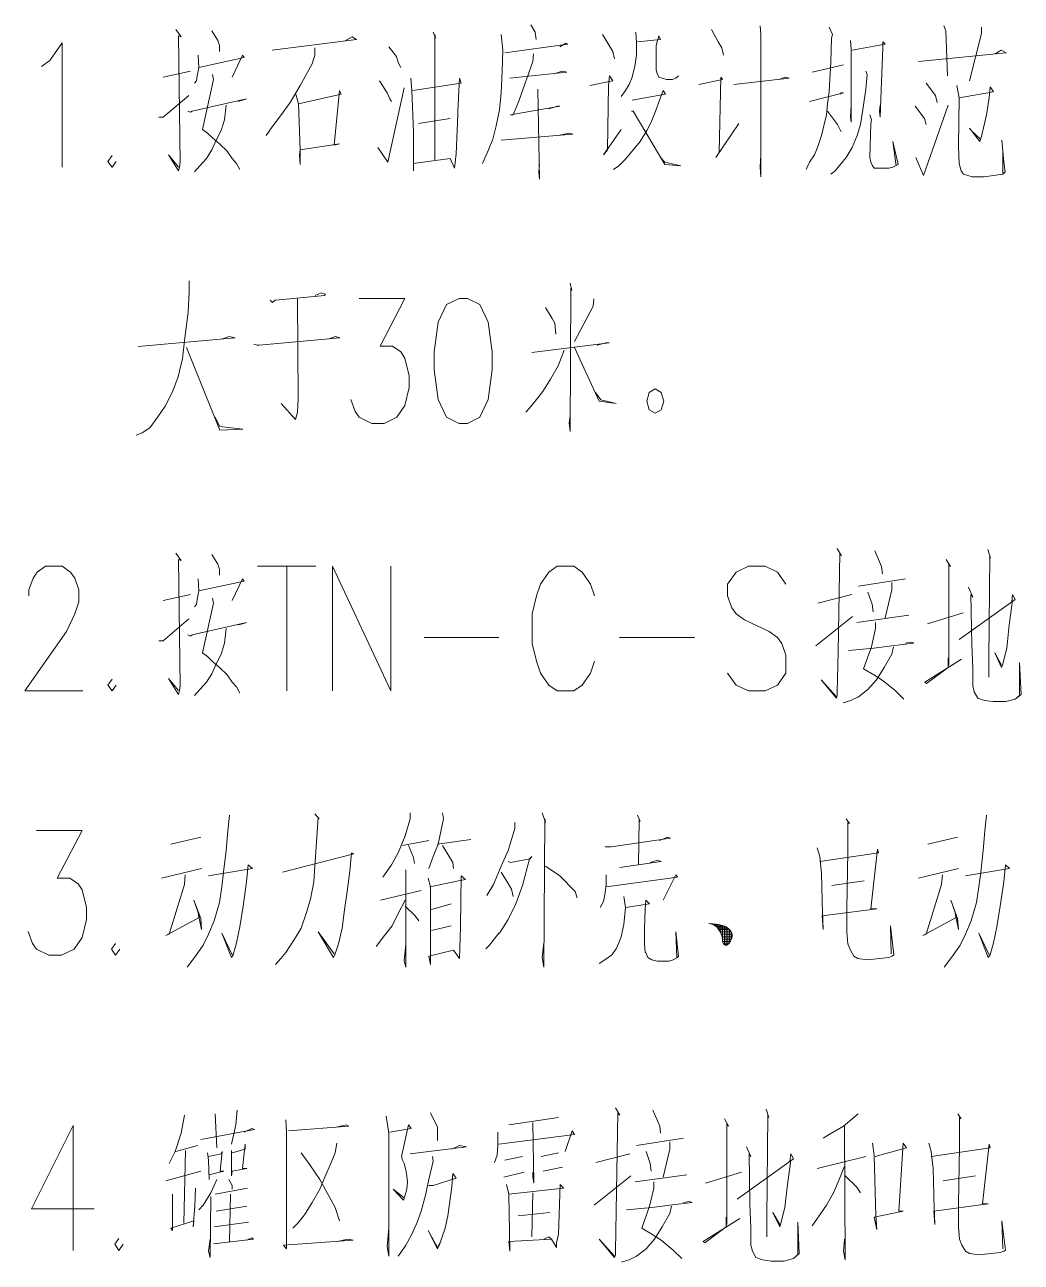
# Model space of a CAD drawing. Header units: millimetres. Extents: x 0 to 586, y 0 to 414.
# Drawn here: x 207.06 to 235.68, y 270.28 to 305.83 of the extents above; entities that cross this region are included whole.
import ezdxf

# ---------------------------------------------------------------- set-up
doc = ezdxf.new("R2010")
doc.units = ezdxf.units.MM

msp = doc.modelspace()

# ---------------------------------------------------------------- linework, layer by layer
at = {"color": 0, "lineweight": 0}
for points in [[(221.600889, 305.830111), (221.724361, 305.618444), (221.749056, 305.410306)], [(228.180194, 305.794833), (228.204889, 305.547889), (228.204889, 301.462722), (228.180194, 301.741417), (228.204889, 302.090667)], [(230.162806, 305.759556), (230.258056, 305.547889), (230.233361, 305.445583), (230.208667, 304.747083), (230.183972, 304.256722), (230.162806, 303.907472), (230.113417, 303.558222), (230.088722, 303.24425), (230.014639, 302.930278), (229.940556, 302.648056), (229.841778, 302.334083), (229.746528, 302.090667), (229.598361, 301.882528), (229.499583, 301.670861)], [(233.461278, 305.794833), (233.510667, 305.653722), (233.560056, 304.362556)], [(234.53725, 305.759556), (234.53725, 305.583167), (234.195056, 304.221444)], [(211.405611, 305.689), (211.55025, 305.480861), (211.479694, 305.512611), (211.529083, 301.882528), (211.504389, 301.741417), (211.479694, 301.635583), (211.186889, 302.090667), (211.479694, 301.741417)], [(212.432194, 305.653722), (212.605056, 305.375028), (212.650917, 305.233917), (212.650917, 305.061056)], [(214.167861, 305.096333), (216.587917, 305.410306), (216.467972, 305.480861), (216.270417, 305.375028)], [(218.78925, 305.618444), (218.863333, 305.445583), (218.838639, 305.547889), (218.838639, 301.949556)], [(220.747167, 305.547889), (220.796556, 305.096333), (220.771861, 304.500139), (220.747167, 303.872194), (220.697778, 303.381833), (220.599, 302.930278), (220.50375, 302.54575), (220.380278, 302.231778), (220.207417, 301.84725)], [(223.657583, 305.547889), (223.950389, 305.061056), (223.999778, 304.849389)], [(224.610083, 305.618444), (224.634778, 305.304472), (224.634778, 304.955222), (224.585389, 304.64125), (224.511306, 304.327278), (224.416056, 304.115611), (224.317278, 303.94275), (224.193806, 303.766361)], [(224.659472, 305.33975), (225.319167, 305.410306), (225.269778, 305.512611), (225.195694, 305.233917), (225.195694, 304.9905), (225.195694, 304.778833), (225.195694, 304.535417), (225.220389, 304.429583), (225.269778, 304.327278), (225.368556, 304.292), (225.492028, 304.256722), (225.661361, 304.256722), (225.760139, 304.292), (225.834222, 304.362556)], [(226.786722, 305.689), (226.98075, 305.33975), (227.079528, 305.163361), (227.128917, 304.955222)], [(207.542694, 304.634194), (207.779056, 304.803528), (208.138889, 305.315056), (208.138889, 301.734361)], [(215.392, 305.163361), (215.392, 304.955222), (215.317917, 304.711806), (214.975722, 304.080333), (214.682917, 303.5935), (214.411278, 303.208972), (214.167861, 302.895), (213.998528, 302.648056)], [(217.51925, 305.198639), (217.737972, 304.919944), (217.787361, 304.747083), (217.861444, 304.605972)], [(220.845944, 305.025778), (222.655694, 305.269194), (222.606306, 305.304472), (222.433444, 305.198639)], [(230.773111, 305.375028), (230.797806, 305.131611), (230.797806, 303.381833), (230.797806, 303.032583), (230.773111, 303.173694), (230.797806, 303.522944)], [(230.8225, 305.096333), (231.775, 305.269194), (231.700917, 305.33975), (231.700917, 305.163361), (231.651528, 303.699333), (231.626833, 303.173694), (231.605667, 303.346556), (231.626833, 303.522944)], [(232.7275, 304.778833), (235.246333, 305.025778), (235.101694, 305.096333), (234.928833, 304.9905)], [(212.040611, 304.955222), (212.065306, 304.605972), (212.015917, 304.362556), (211.991222, 304.221444), (211.941833, 304.150889)], [(212.065306, 304.605972), (213.36, 304.884667), (213.314139, 304.955222), (213.017806, 304.327278)], [(221.674972, 304.9905), (221.650278, 304.778833), (221.258694, 303.664056), (221.089361, 303.24425), (221.015278, 303.24425), (222.433444, 303.487667), (222.359361, 303.487667), (222.115944, 303.417111)], [(211.038722, 304.327278), (211.821889, 304.500139)], [(212.456889, 304.397833), (212.481583, 304.256722), (212.164083, 302.824444), (212.308722, 302.718611), (212.456889, 302.581028), (212.650917, 302.404639), (212.873167, 302.1965), (213.017806, 301.984833), (213.141278, 301.84725), (213.240056, 301.670861)], [(220.990583, 304.292), (222.631, 304.464861), (222.507528, 304.500139), (222.288806, 304.429583)], [(223.290694, 304.080333), (223.950389, 304.221444), (223.851611, 304.362556), (223.826917, 304.080333), (223.802222, 302.231778), (223.682278, 302.090667), (224.193806, 302.824444)], [(229.672444, 304.464861), (230.575556, 304.676528)], [(231.214083, 304.500139), (231.259944, 304.397833), (231.214083, 303.978028), (231.14, 303.452389), (231.065917, 302.965556), (230.967139, 302.648056), (230.8225, 302.298806), (230.649639, 302.020111), (230.505, 301.84725), (230.332139, 301.635583), (230.208667, 301.533278)], [(217.20175, 302.298806), (217.494556, 301.882528), (217.960222, 304.013306)], [(217.251139, 304.221444), (217.469861, 303.872194), (217.543944, 303.699333), (217.593333, 303.628778)], [(218.15425, 304.292), (218.178944, 303.94275), (218.228333, 302.753889), (218.228333, 301.984833), (218.228333, 301.635583), (218.228333, 301.84725), (219.279611, 301.984833), (219.403083, 301.706139), (219.448944, 302.125944), (219.498333, 303.24425), (219.498333, 303.346556), (219.547722, 304.292), (219.597111, 304.150889), (218.203639, 303.94275)], [(221.798444, 303.978028), (221.847833, 301.392167), (221.823139, 301.600306), (221.847833, 301.811972)], [(226.419833, 304.115611), (227.104222, 304.256722), (227.054833, 304.327278), (227.005444, 302.161222), (226.910194, 302.020111), (227.569889, 302.997306)], [(227.421722, 304.115611), (229.01275, 304.292), (228.913972, 304.327278), (228.719944, 304.256722)], [(232.94975, 304.150889), (233.217861, 303.801639), (233.26725, 303.5935)], [(235.126389, 302.510472), (235.175778, 301.882528), (235.221639, 301.600306), (235.151083, 301.533278), (234.611333, 301.462722), (234.269139, 301.462722), (234.025722, 301.533278), (233.951639, 301.635583), (233.90225, 301.84725), (233.877556, 302.334083), (233.90225, 303.731083), (233.828167, 304.080333), (233.90225, 303.731083), (234.879444, 303.907472), (234.784194, 304.048583), (234.7595, 303.731083), (234.685417, 303.24425), (234.53725, 302.616306), (234.487861, 302.475194), (234.195056, 302.859722)], [(210.91525, 303.173694), (211.038722, 303.173694), (211.7725, 303.801639)], [(211.747806, 303.346556), (211.821889, 303.314806), (211.871278, 303.346556), (213.434083, 303.699333), (213.314139, 303.664056), (213.190667, 303.628778)], [(214.85225, 303.836917), (214.926333, 303.558222), (214.975722, 302.231778), (214.975722, 301.811972), (214.951028, 302.090667), (214.975722, 302.231778), (216.101083, 302.404639), (215.952917, 302.369361), (216.101083, 303.94275), (216.150472, 303.836917), (214.926333, 303.558222)], [(224.511306, 303.664056), (225.467333, 303.836917), (225.39325, 303.94275), (225.294472, 303.664056), (225.171, 303.314806), (225.051056, 303.032583), (224.927583, 302.789167), (224.733556, 302.475194), (224.511306, 302.1965), (224.292583, 301.949556), (224.119722, 301.776694), (223.975083, 301.670861)], [(229.598361, 303.628778), (230.575556, 303.872194), (230.505, 303.872194), (230.480306, 303.836917)], [(212.848472, 303.522944), (212.799083, 303.103139), (212.700306, 302.789167), (212.555667, 302.510472), (212.432194, 302.231778), (212.284028, 301.984833), (212.09, 301.776694), (211.941833, 301.600306)], [(224.486611, 303.346556), (224.536, 303.346556), (225.442639, 301.811972), (225.904778, 301.776694), (225.442639, 301.882528), (225.319167, 302.020111)], [(230.113417, 303.346556), (230.406222, 302.965556), (230.505, 302.753889)], [(232.63225, 303.487667), (232.900361, 303.138417), (232.94975, 302.965556)], [(232.656944, 302.020111), (232.875667, 301.498), (233.58475, 303.522944)], [(219.279611, 303.138417), (218.372972, 302.997306)], [(231.334028, 303.24425), (231.383417, 303.103139), (231.358722, 302.997306), (231.334028, 302.020111), (231.358722, 301.882528), (231.408111, 301.776694), (231.4575, 301.706139), (231.556278, 301.706139), (231.873778, 301.706139), (231.993722, 301.741417), (232.141889, 301.811972), (231.993722, 302.475194), (232.0925, 301.776694)], [(220.747167, 302.510472), (222.800333, 302.683333), (222.701556, 302.718611), (222.384056, 302.648056)], [(234.244444, 302.789167), (234.512556, 302.54575)], [(209.571167, 302.073028), (209.451222, 301.903694), (209.571167, 301.734361), (209.691111, 301.903694)], [(235.151083, 302.161222), (235.151083, 301.565028)], [(211.783083, 298.474694), (211.783083, 298.160722), (211.758389, 297.568056), (211.663139, 296.834278), (211.589056, 296.241611), (211.465583, 295.715972), (211.29625, 295.260889), (211.098694, 294.876361), (210.879972, 294.562389), (210.657722, 294.248417), (210.439, 294.107306), (210.266139, 294.040278)], [(222.722722, 298.404139), (222.772111, 298.196), (222.747417, 298.266556), (222.722722, 294.142583), (222.698028, 294.389528), (222.722722, 294.597667)], [(214.107889, 297.917306), (214.178444, 297.84675), (214.252528, 297.917306), (214.277222, 297.917306), (215.670694, 298.054889), (215.695389, 298.090167), (215.575444, 298.125444), (215.402583, 298.054889)], [(214.891056, 297.952583), (214.912222, 295.088028), (214.891056, 294.7035), (214.841667, 294.491833), (214.425389, 294.946917), (214.841667, 294.491833), (214.866361, 294.597667)], [(216.669056, 297.963167), (217.981389, 297.963167), (217.26525, 296.597917), (217.625083, 296.597917), (217.864972, 296.428583), (217.981389, 296.255722), (218.101333, 295.744194), (218.101333, 295.405528), (217.981389, 294.894), (217.745028, 294.551806), (217.385194, 294.378944), (217.028889, 294.378944), (216.669056, 294.551806), (216.549111, 294.721139), (216.429167, 295.063333)], [(223.407111, 297.952583), (223.385944, 297.740917), (222.846194, 296.728444)], [(222.013639, 297.705639), (222.211194, 297.391667), (222.285278, 297.254083), (222.309972, 296.940111)], [(210.315528, 296.590861), (213.102472, 296.834278), (212.933139, 296.869556), (212.714417, 296.799)], [(213.642222, 296.657889), (213.741, 296.622611), (213.790389, 296.622611), (216.111667, 296.834278), (215.988194, 296.869556), (215.769472, 296.799)], [(211.709, 296.555583), (212.665028, 294.177861), (213.324722, 294.213139), (212.665028, 294.283694), (212.516861, 294.562389)], [(221.622056, 296.414472), (223.848083, 296.693167), (223.749306, 296.693167), (223.505889, 296.622611)], [(222.846194, 296.555583), (223.555278, 295.017472), (224.045639, 294.946917), (223.604667, 295.05275), (223.4565, 295.260889)], [(222.553389, 296.485028), (222.380528, 296.029944), (222.161806, 295.645417), (221.943083, 295.296167), (221.720833, 295.017472), (221.5515, 294.809333), (221.452722, 294.7035)], [(211.405611, 290.646556), (211.55025, 290.434889), (211.479694, 290.470167), (211.529083, 286.836556), (211.504389, 286.698972), (211.479694, 286.593139), (211.186889, 287.048222), (211.479694, 286.698972)], [(212.432194, 290.611278), (212.605056, 290.332583), (212.650917, 290.191472), (212.650917, 290.018611)], [(230.395639, 290.784139), (230.519111, 290.576), (230.469722, 290.646556), (230.420333, 287.817278), (230.395639, 286.663694), (230.395639, 286.557861), (230.374472, 286.487306), (229.9335, 287.012944), (230.374472, 286.522583)], [(231.471611, 290.717111), (231.669167, 290.262028), (231.693861, 290.050361)], [(233.528306, 290.470167), (233.64825, 290.262028), (233.602389, 290.332583), (233.602389, 287.43275), (233.577694, 287.640889), (233.577694, 287.362194), (232.963861, 286.907111), (232.914472, 286.942389), (233.969278, 287.605611)], [(234.724222, 290.752389), (234.798306, 290.505444), (234.773611, 290.576), (234.748917, 287.605611), (234.748917, 287.0835), (234.748917, 287.503306)], [(207.182861, 289.418889), (207.182861, 289.59175), (207.302806, 289.933944), (207.42275, 290.103278), (207.662639, 290.272611), (208.138889, 290.272611), (208.378778, 290.103278), (208.498722, 289.933944), (208.615139, 289.59175), (208.615139, 289.249556), (208.498722, 288.907361), (208.258833, 288.395833), (207.062917, 286.691917), (208.735083, 286.691917)], [(213.751583, 290.272611), (215.42375, 290.272611)], [(214.587667, 290.272611), (214.587667, 286.691917)], [(215.903528, 286.691917), (215.903528, 290.272611), (217.575694, 286.691917), (217.575694, 290.272611)], [(223.428278, 289.418889), (223.308333, 289.761083), (223.068444, 290.103278), (222.832083, 290.272611), (222.352306, 290.272611), (222.112417, 290.103278), (221.876056, 289.761083), (221.756111, 289.418889), (221.636167, 288.907361), (221.636167, 288.053639), (221.756111, 287.542111), (221.876056, 287.203444), (222.112417, 286.86125), (222.352306, 286.691917), (222.832083, 286.691917), (223.068444, 286.86125), (223.308333, 287.203444), (223.428278, 287.542111)], [(228.921028, 289.761083), (228.684667, 290.103278), (228.324833, 290.272611), (227.848583, 290.272611), (227.48875, 290.103278), (227.248861, 289.761083), (227.248861, 289.418889), (227.368806, 289.080222), (227.48875, 288.907361), (227.728639, 288.738028), (228.444778, 288.395833), (228.684667, 288.2265), (228.804611, 288.053639), (228.921028, 287.714972), (228.921028, 287.203444), (228.684667, 286.86125), (228.324833, 286.691917), (227.848583, 286.691917), (227.48875, 286.86125), (227.248861, 287.203444)], [(212.040611, 289.912778), (212.065306, 289.563528), (212.015917, 289.316583), (211.991222, 289.179), (211.941833, 289.108444)], [(212.065306, 289.563528), (213.36, 289.842222), (213.314139, 289.912778), (213.017806, 289.284833)], [(231.009472, 289.701111), (232.353556, 289.912778)], [(231.961972, 289.806944), (231.961972, 289.598806), (231.767944, 288.794472)], [(211.038722, 289.284833), (211.821889, 289.457694)], [(229.834722, 289.214278), (230.811917, 289.457694)], [(231.277583, 289.52825), (231.401056, 289.179), (231.42575, 288.967333)], [(233.895194, 288.166528), (235.507389, 289.316583), (235.433306, 289.457694), (235.408611, 289.249556), (235.433306, 289.284833), (235.338056, 288.586333), (235.263972, 287.919583), (235.1405, 287.43275), (235.115806, 287.362194), (234.921778, 287.782), (235.115806, 287.43275)], [(234.163306, 289.669361), (234.286778, 289.387139), (234.237389, 289.457694), (234.262083, 288.025417), (234.286778, 287.326917), (234.286778, 286.836556), (234.332639, 286.663694), (234.431417, 286.487306), (234.628972, 286.420278), (234.872389, 286.385), (235.239278, 286.385), (235.507389, 286.452028), (235.68025, 286.593139), (235.630861, 287.503306), (235.630861, 286.557861), (235.581472, 286.522583)], [(212.456889, 289.351861), (212.481583, 289.214278), (212.164083, 287.782), (212.308722, 287.676167), (212.456889, 287.535056), (212.650917, 287.362194), (212.873167, 287.154056), (213.017806, 286.942389), (213.141278, 286.804806), (213.240056, 286.628417)], [(210.91525, 288.13125), (211.038722, 288.13125), (211.7725, 288.759194)], [(229.785333, 287.990139), (230.836611, 288.82975)], [(230.960083, 288.653361), (232.452333, 288.865028)], [(232.988556, 288.618083), (234.015139, 288.935583)], [(211.747806, 288.304111), (211.821889, 288.268833), (211.871278, 288.304111), (213.434083, 288.653361), (213.314139, 288.618083), (213.190667, 288.586333)], [(212.848472, 288.4805), (212.799083, 288.060694), (212.700306, 287.746722), (212.555667, 287.468028), (212.432194, 287.185806), (212.284028, 286.942389), (212.09, 286.73425), (211.941833, 286.557861)], [(231.496306, 288.653361), (231.496306, 288.4805), (231.376361, 287.954861), (231.154111, 287.326917), (231.450444, 287.154056), (231.718556, 286.977667), (232.06075, 286.698972), (232.304167, 286.452028)], [(218.531722, 288.2265), (220.680139, 288.2265)], [(224.144417, 288.2265), (226.296361, 288.2265)], [(230.716667, 287.852556), (231.450444, 287.919583), (231.961972, 287.990139), (232.596972, 288.060694), (232.526417, 288.095972), (232.353556, 288.060694)], [(232.011361, 287.954861), (231.961972, 287.746722), (231.74325, 287.362194), (231.521, 287.012944), (231.277583, 286.73425), (231.009472, 286.522583), (230.787222, 286.420278), (230.5685, 286.349722)], [(209.571167, 287.030583), (209.451222, 286.86125), (209.571167, 286.691917), (209.691111, 286.86125)], [(211.723111, 278.757944), (211.970056, 279.071917), (212.188778, 279.385889), (212.336944, 279.699861), (212.506278, 280.084389), (212.654444, 280.610028), (212.725, 281.061583), (212.774389, 281.481389), (212.848472, 282.109333), (212.897861, 282.67025), (212.94725, 283.125333)], [(215.392, 283.160611), (215.515472, 283.0195), (215.490778, 283.054778), (215.441389, 282.356278), (215.392, 281.657778), (215.367306, 281.202694), (215.268528, 280.712333), (215.148583, 280.296056), (215.000417, 279.87625), (214.806389, 279.562278), (214.559444, 279.17775), (214.414806, 279.001361), (214.266639, 278.8285)], [(218.129556, 283.192361), (218.129556, 283.0195), (217.984917, 282.529139), (217.787361, 282.042306), (217.593333, 281.693056), (217.349917, 281.343806)], [(219.060889, 283.192361), (219.085583, 283.0195), (218.937417, 282.285722), (218.792778, 281.936472), (218.669306, 281.587222)], [(221.921917, 283.192361), (222.020694, 282.913667), (221.996, 283.0195), (221.971306, 278.757944), (221.921917, 279.036639), (221.971306, 279.456444)], [(224.659472, 283.125333), (224.733556, 282.948944), (224.708861, 282.984222), (224.684167, 281.693056)], [(230.649639, 283.0195), (230.748417, 282.878389), (230.699028, 282.913667), (230.699028, 282.077583), (230.674333, 280.433639), (230.674333, 279.770417), (230.699028, 279.421167), (230.773111, 279.244778), (230.871889, 279.071917), (230.991833, 279.001361), (231.263472, 278.966083), (231.873778, 279.036639), (231.972556, 279.071917), (232.021944, 279.107194), (231.923167, 279.946806), (231.947861, 279.142472)], [(233.464806, 278.757944), (233.708222, 279.071917), (233.926944, 279.385889), (234.075111, 279.699861), (234.244444, 280.084389), (234.392611, 280.610028), (234.466694, 281.061583), (234.516083, 281.481389), (234.586639, 282.109333), (234.636028, 282.67025), (234.685417, 283.125333)], [(207.401583, 282.680833), (208.713917, 282.680833), (207.997778, 281.315583), (208.357611, 281.315583), (208.593972, 281.14625), (208.713917, 280.976917), (208.833861, 280.465389), (208.833861, 280.123194), (208.713917, 279.611667), (208.477556, 279.269472), (208.117722, 279.100139), (207.757889, 279.100139), (207.401583, 279.269472), (207.281639, 279.438806), (207.161694, 279.781)], [(221.13875, 282.913667), (221.13875, 282.740806), (220.944722, 282.109333), (220.747167, 281.657778), (220.528444, 281.132139), (220.330889, 280.818167)], [(211.260972, 282.285722), (212.114694, 282.493861)], [(217.910833, 282.250444), (218.669306, 282.391556)], [(219.86875, 282.426833), (218.912722, 282.285722)], [(223.731667, 282.215167), (223.901, 282.215167), (225.611972, 282.462111), (225.516722, 282.493861), (225.294472, 282.391556)], [(232.999139, 282.285722), (233.852861, 282.493861)], [(214.464194, 281.481389), (216.517361, 282.007028), (216.443278, 282.042306), (216.393889, 281.516667), (216.319806, 280.924), (216.24925, 280.398361), (216.175167, 279.87625), (216.076389, 279.421167), (215.977611, 279.142472), (215.928222, 279.036639), (215.490778, 279.770417), (215.952917, 279.142472)], [(218.080167, 282.250444), (218.228333, 281.901194), (218.253028, 281.728333)], [(219.060889, 282.250444), (219.353694, 281.760083), (219.378389, 281.587222)], [(220.944722, 281.795361), (221.015278, 281.760083), (221.579722, 281.865917), (221.629111, 281.936472), (221.555028, 281.865917), (221.357472, 281.096861), (221.163444, 280.57475), (220.944722, 280.119667), (220.697778, 279.735139), (220.673083, 279.735139), (220.404972, 279.385889), (220.306194, 279.280056)], [(229.820611, 282.179889), (229.894694, 281.936472), (229.940556, 281.446111), (229.96525, 280.677056), (229.96525, 280.610028), (229.989944, 279.840972), (229.96525, 280.2255), (231.531583, 280.433639), (231.358722, 280.433639), (231.556278, 282.144611), (231.580972, 282.042306), (229.894694, 281.795361)], [(210.989333, 281.308528), (212.139389, 281.587222)], [(212.336944, 281.379083), (213.606944, 281.587222), (213.483472, 281.693056), (213.434083, 281.202694), (213.338833, 280.504194), (213.240056, 279.911528), (213.141278, 279.456444), (213.046028, 279.107194), (212.996639, 279.036639), (212.725, 279.735139), (213.021333, 279.107194)], [(222.020694, 281.657778), (222.433444, 281.379083), (222.874417, 280.924), (222.923806, 280.747611)], [(224.147944, 281.6225), (225.343861, 281.795361), (225.245083, 281.830639), (225.026361, 281.760083)], [(232.731028, 281.308528), (233.877556, 281.587222)], [(234.075111, 281.379083), (235.345111, 281.587222), (235.225167, 281.693056), (235.175778, 281.202694), (235.077, 280.504194), (234.978222, 279.911528), (234.882972, 279.456444), (234.784194, 279.107194), (234.734806, 279.036639), (234.466694, 279.735139), (234.7595, 279.107194)], [(211.673722, 281.410833), (211.649028, 281.132139), (211.211583, 279.699861), (211.112806, 279.664583), (212.09, 280.190222), (211.920667, 280.677056), (212.114694, 280.154944), (212.139389, 279.840972), (212.040611, 280.296056)], [(218.009611, 281.551944), (218.009611, 278.757944), (217.960222, 278.930806), (218.009611, 279.421167)], [(218.644611, 281.308528), (218.718694, 281.061583), (218.718694, 280.190222), (218.718694, 279.699861), (218.718694, 279.142472), (218.718694, 278.8285), (218.669306, 279.071917), (219.378389, 279.244778), (219.547722, 279.001361), (219.572417, 279.911528), (219.597111, 281.379083), (219.720583, 281.27325), (219.523028, 281.237972), (218.694, 281.061583)], [(220.747167, 281.481389), (220.920028, 281.202694), (221.039972, 280.994556), (221.089361, 280.782889)], [(223.756361, 281.410833), (223.756361, 281.132139), (223.731667, 280.888722), (223.682278, 280.645306), (223.5835, 280.468917)], [(223.756361, 281.061583), (225.809528, 281.343806), (225.760139, 281.410833), (225.39325, 280.677056)], [(230.236889, 281.096861), (231.164694, 281.237972)], [(233.415417, 281.410833), (233.390722, 281.132139), (232.94975, 279.699861), (232.850972, 279.664583), (233.831694, 280.190222), (233.658833, 280.677056), (233.852861, 280.154944), (233.877556, 279.840972), (233.782306, 280.296056)], [(217.275833, 280.677056), (218.447056, 280.959278)], [(217.984917, 280.677056), (217.787361, 280.296056), (217.618028, 279.946806), (217.395778, 279.664583), (217.152361, 279.350611)], [(218.718694, 280.398361), (219.304306, 280.57475)], [(224.267889, 280.782889), (224.317278, 280.468917), (224.267889, 279.978556), (224.193806, 279.629306), (224.12325, 279.456444), (224.049167, 279.280056), (223.925694, 279.107194), (223.781056, 279.001361), (223.558806, 278.863778)], [(224.317278, 280.468917), (225.001667, 280.57475), (224.902889, 280.677056), (224.881722, 280.433639), (224.857028, 279.840972), (224.857028, 279.421167), (224.881722, 279.17775), (224.902889, 279.17775), (224.952278, 279.036639), (225.07575, 278.966083), (225.223917, 278.930806), (225.39325, 278.930806), (225.566111, 278.930806), (225.686056, 278.966083), (225.809528, 279.036639), (225.834222, 279.071917), (225.760139, 279.770417), (225.784833, 279.036639)], [(217.984917, 280.504194), (218.277722, 280.2255), (218.3765, 280.084389)], [(218.743389, 279.805694), (219.304306, 279.946806)], [(226.737333, 280.013833), (226.984278, 279.978556), (227.128917, 279.946806), (227.203, 279.911528), (227.252389, 279.87625), (227.301778, 279.840972), (227.351167, 279.770417), (227.375861, 279.699861), (227.375861, 279.629306), (227.326472, 279.491722), (227.277083, 279.421167), (227.227694, 279.385889), (227.178306, 279.385889), (227.128917, 279.421167), (227.104222, 279.491722), (227.104222, 279.562278), (227.079528, 279.664583), (227.033667, 279.770417), (226.934889, 279.911528), (226.836111, 279.978556), (226.712639, 280.013833)], [(226.836111, 279.978556), (226.959583, 279.978556)], [(226.910194, 279.946806), (226.910194, 279.978556)], [(227.104222, 279.946806), (226.910194, 279.946806)], [(226.934889, 279.911528), (227.203, 279.911528)], [(226.959583, 279.978556), (226.959583, 279.87625)], [(227.252389, 279.87625), (226.959583, 279.87625)], [(227.008972, 279.805694), (227.008972, 279.946806)], [(227.008972, 279.840972), (227.277083, 279.840972)], [(227.054833, 279.946806), (227.054833, 279.735139)], [(227.104222, 279.491722), (227.104222, 279.946806)], [(227.153611, 279.911528), (227.153611, 279.421167)], [(227.203, 279.385889), (227.203, 279.911528)], [(227.252389, 279.87625), (227.252389, 279.421167)], [(227.301778, 279.456444), (227.301778, 279.840972)], [(227.351167, 279.770417), (227.033667, 279.770417)], [(227.079528, 279.699861), (227.375861, 279.699861)], [(227.375861, 279.629306), (227.104222, 279.629306)], [(227.104222, 279.562278), (227.351167, 279.562278)], [(227.326472, 279.491722), (227.104222, 279.491722)], [(227.351167, 279.770417), (227.351167, 279.562278)], [(209.669944, 279.438806), (209.55, 279.269472), (209.669944, 279.100139), (209.789889, 279.269472)], [(227.128917, 279.421167), (227.277083, 279.421167)], [(211.652556, 274.506972), (211.553778, 273.981333), (211.380917, 273.459222), (211.211583, 273.109972)], [(212.530972, 274.54225), (212.580361, 273.561528)], [(213.165972, 274.644556), (213.120111, 274.22475), (212.996639, 273.667361)], [(217.445167, 274.471694), (217.51925, 273.981333), (217.51925, 270.453556), (217.469861, 270.73225), (217.51925, 271.257889)], [(218.718694, 274.574), (218.912722, 274.157722), (218.912722, 274.016611), (218.912722, 273.773194)], [(224.024472, 274.715111), (224.147944, 274.506972), (224.098556, 274.574), (224.049167, 271.744722), (224.024472, 270.594667), (224.024472, 270.488833), (223.999778, 270.418278), (223.558806, 270.943917), (223.999778, 270.453556)], [(225.100444, 274.644556), (225.298, 274.189472), (225.322694, 273.981333)], [(228.353056, 274.679833), (228.427139, 274.436417), (228.402444, 274.506972), (228.37775, 271.536583), (228.37775, 271.010944), (228.37775, 271.43075)], [(230.995361, 274.54225), (230.579083, 274.189472), (230.162806, 273.946056), (229.989944, 273.840222)], [(233.856389, 274.54225), (233.951639, 274.401139), (233.905778, 274.436417), (233.905778, 273.596806), (233.881083, 271.956389), (233.881083, 271.293167), (233.905778, 270.943917), (233.976333, 270.767528), (234.075111, 270.594667), (234.198583, 270.524111), (234.466694, 270.488833), (235.077, 270.559389), (235.175778, 270.594667), (235.225167, 270.626417), (235.126389, 271.466028), (235.151083, 270.661694)], [(208.456389, 274.203583), (207.260472, 271.815278), (209.052583, 271.815278)], [(208.456389, 274.203583), (208.456389, 270.619361)], [(212.114694, 273.808472), (213.656333, 274.087167), (213.58225, 274.122444), (213.363528, 274.016611)], [(214.562972, 274.365861), (214.584139, 274.016611), (214.584139, 270.661694), (214.488889, 270.767528), (216.492667, 270.908639), (216.348028, 270.943917), (216.027, 270.873361)], [(214.633528, 274.051889), (216.369194, 274.189472), (216.298639, 274.22475), (216.005833, 274.157722)], [(217.543944, 274.016611), (218.157778, 274.122444), (218.083694, 274.22475), (217.886139, 273.318111), (217.910833, 273.212278), (217.960222, 273.109972), (218.009611, 272.933583), (218.034306, 272.757194), (218.059, 272.584333), (218.034306, 272.376194), (217.984917, 272.199806), (217.935528, 272.058694), (217.642722, 272.376194), (217.960222, 272.12925)], [(222.387583, 274.436417), (220.969417, 274.22475)], [(221.653806, 274.295306), (221.6785, 272.549056), (221.653806, 272.725444), (221.653806, 272.863028)], [(227.153611, 274.401139), (227.277083, 274.189472), (227.227694, 274.260028), (227.227694, 271.360194), (227.203, 271.571861), (227.203, 271.293167), (226.592694, 270.838083), (226.543306, 270.873361), (227.594583, 271.536583)], [(230.603778, 274.189472), (230.628472, 270.347722), (230.579083, 270.594667), (230.603778, 270.943917)], [(220.651917, 274.016611), (220.651917, 273.632083), (220.627222, 273.353389), (220.553139, 273.141722)], [(220.673083, 273.667361), (222.849722, 273.946056), (222.779167, 274.051889), (222.581611, 273.459222)], [(224.634778, 273.632083), (225.982389, 273.840222)], [(211.405611, 273.459222), (212.019444, 273.632083)], [(211.67725, 273.490972), (211.627861, 271.395472)], [(212.31225, 273.423944), (212.336944, 273.212278), (212.361639, 272.654889), (212.361639, 272.792472), (212.777917, 272.898306), (212.679139, 272.898306), (212.728528, 273.459222), (212.703833, 273.388667), (212.336944, 273.318111)], [(212.996639, 273.490972), (212.996639, 272.757194), (213.021333, 272.898306), (213.437611, 272.968861), (213.314139, 272.968861), (213.388222, 273.667361), (213.388222, 273.52625), (213.021333, 273.423944)], [(216.027, 273.702639), (215.981139, 273.423944), (215.857667, 273.141722), (215.684806, 272.725444), (215.540167, 272.376194), (215.317917, 271.991667), (215.099194, 271.642417), (214.905167, 271.395472), (214.757, 271.257889)], [(215.000417, 273.423944), (215.247361, 273.074694), (215.540167, 272.654889), (215.808278, 272.164528), (215.981139, 271.850556), (216.101083, 271.466028)], [(218.133083, 273.388667), (219.745278, 273.596806), (219.55125, 273.632083), (219.329, 273.52625)], [(222.387583, 273.423944), (221.897222, 273.318111)], [(224.906417, 273.459222), (225.026361, 273.109972), (225.051056, 272.898306)], [(225.590806, 273.737917), (225.590806, 273.52625), (225.39325, 272.725444)], [(227.792139, 273.596806), (227.912083, 273.318111), (227.862694, 273.388667), (227.887389, 271.956389), (227.912083, 271.257889), (227.912083, 270.767528), (227.961472, 270.594667), (228.06025, 270.418278), (228.254278, 270.347722), (228.501222, 270.312444), (228.868111, 270.312444), (229.136222, 270.383), (229.305556, 270.524111), (229.259694, 271.43075), (229.259694, 270.488833), (229.210306, 270.453556)], [(231.411639, 273.702639), (231.4575, 273.353389), (231.506889, 271.607139), (231.531583, 271.222611), (231.4575, 271.571861), (232.290056, 271.744722), (232.166583, 271.744722), (232.290056, 273.702639), (232.388833, 273.561528), (231.482194, 273.318111)], [(233.023833, 273.702639), (233.097917, 273.459222), (233.147306, 272.968861), (233.172, 272.199806), (233.172, 272.12925), (233.196694, 271.360194), (233.172, 271.744722), (234.734806, 271.956389), (234.565472, 271.956389), (234.7595, 273.667361), (234.784194, 273.561528), (233.097917, 273.318111)], [(218.768083, 273.318111), (218.792778, 273.177), (218.669306, 272.654889), (218.570528, 272.199806), (218.450583, 271.744722), (218.327111, 271.395472), (218.157778, 271.046222), (218.009611, 270.767528), (217.861444, 270.559389), (217.790889, 270.453556)], [(221.361, 273.318111), (220.845944, 273.212278)], [(223.463556, 273.141722), (224.44075, 273.388667)], [(227.5205, 272.093972), (229.136222, 273.247556), (229.062139, 273.388667), (229.037444, 273.177), (229.062139, 273.212278), (228.963361, 272.513778), (228.892806, 271.850556), (228.769333, 271.360194), (228.744639, 271.293167), (228.550611, 271.709444), (228.744639, 271.360194)], [(231.214083, 273.318111), (229.820611, 272.968861)], [(212.114694, 272.898306), (211.112806, 272.619611)], [(218.669306, 272.4785), (218.792778, 272.4785), (219.452472, 272.690167), (219.353694, 272.82775), (219.329, 272.443222), (219.209056, 271.607139), (219.134972, 271.257889), (219.036194, 270.975667), (218.986806, 270.802806), (218.912722, 270.661694), (218.644611, 271.187333), (218.912722, 270.696972), (218.986806, 270.838083)], [(220.82125, 272.725444), (221.406861, 272.863028)], [(221.946611, 272.898306), (222.507528, 273.004139)], [(223.414167, 271.921111), (224.465444, 272.757194)], [(224.588917, 272.584333), (226.077639, 272.792472)], [(226.617389, 272.549056), (227.643972, 272.863028)], [(230.603778, 273.039417), (230.455611, 272.654889), (230.286278, 272.270361), (230.088722, 271.921111), (229.894694, 271.642417), (229.672444, 271.324917)], [(230.628472, 272.757194), (230.945972, 272.443222), (231.065917, 272.270361)], [(233.440111, 272.619611), (234.367917, 272.757194)], [(211.310361, 272.235083), (211.310361, 271.187333), (211.260972, 271.257889), (211.920667, 271.466028), (211.895972, 271.293167), (211.945361, 271.885833), (211.970056, 272.407944)], [(212.580361, 272.654889), (212.411028, 272.270361), (212.188778, 271.921111), (212.065306, 271.78)], [(212.530972, 272.235083), (213.462306, 272.407944)], [(212.922556, 272.654889), (213.021333, 272.4785), (213.021333, 272.376194)], [(220.895333, 272.513778), (220.969417, 272.235083), (220.994111, 270.594667), (220.969417, 270.873361), (222.190028, 270.943917), (222.115944, 271.010944), (221.971306, 270.943917)], [(220.969417, 272.235083), (222.532222, 272.407944), (222.436972, 272.513778), (222.387583, 271.0815), (222.338194, 270.838083), (222.338194, 270.696972), (222.190028, 270.943917)], [(225.125139, 272.584333), (225.125139, 272.407944), (225.001667, 271.885833), (224.782944, 271.257889), (225.07575, 271.0815), (225.343861, 270.908639), (225.686056, 270.626417), (225.933, 270.383)], [(212.411028, 272.164528), (212.386333, 270.418278), (212.336944, 270.594667), (212.386333, 270.943917)], [(212.971944, 272.235083), (212.94725, 270.873361)], [(221.629111, 271.010944), (221.653806, 272.270361)], [(224.341972, 271.78), (225.07575, 271.850556), (225.590806, 271.921111), (226.225806, 271.991667), (226.151722, 272.026944), (225.982389, 271.991667)], [(212.555667, 271.744722), (213.437611, 271.885833)], [(222.140639, 271.709444), (221.237528, 271.607139)], [(225.640194, 271.885833), (225.590806, 271.674167), (225.368556, 271.293167), (225.149833, 270.943917), (224.906417, 270.661694), (224.634778, 270.453556), (224.416056, 270.347722), (224.197333, 270.277167)], [(213.487, 271.43075), (212.506278, 271.293167)], [(209.768722, 270.961556), (209.648778, 270.792222), (209.768722, 270.619361), (209.888667, 270.792222)], [(212.481583, 270.802806), (213.631639, 270.943917), (213.58225, 270.975667), (213.437611, 270.908639)]]:
    msp.add_lwpolyline(points, dxfattribs=at)
for points in [[(219.537139, 297.963167), (219.177306, 297.793833), (218.937417, 297.282306), (218.817472, 296.428583), (218.817472, 295.917056), (218.937417, 295.063333), (219.177306, 294.551806), (219.537139, 294.378944), (219.7735, 294.378944), (220.133333, 294.551806), (220.373222, 295.063333), (220.489639, 295.917056), (220.489639, 296.428583), (220.373222, 297.282306), (220.133333, 297.793833), (219.7735, 297.963167)], [(225.414417, 295.017472), (225.343861, 295.264417), (225.171, 295.366722), (224.998139, 295.264417), (224.924056, 295.017472), (224.998139, 294.770528), (225.171, 294.668222), (225.343861, 294.770528)]]:
    msp.add_lwpolyline(points, close=True, dxfattribs=at)

doc.saveas('drawing.dxf')
